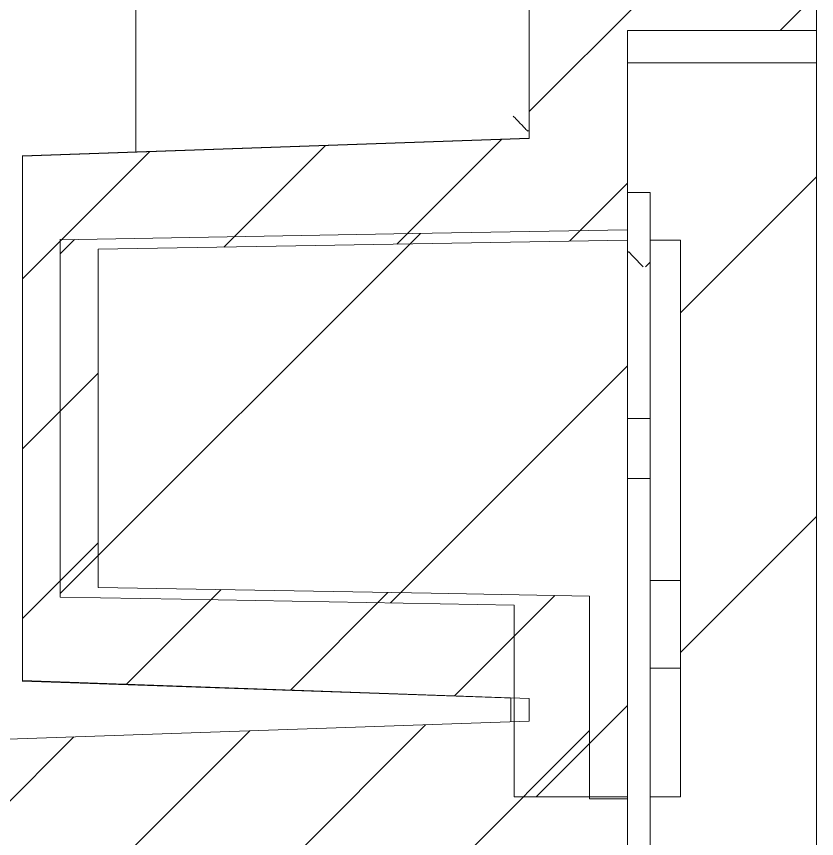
# Model space of a CAD drawing. Header units: inches. Extents: x 1153 to 4140, y 573 to 968.
# Drawn here: x 1599.15 to 1609.73, y 844.22 to 855.09 of the extents above; entities that cross this region are included whole.
import ezdxf

# ---------------------------------------------------------------- set-up
doc = ezdxf.new("R2010")
doc.units = ezdxf.units.IN
pattern_1 = [(45, (1115.7525, 399.4067), (-2.245064, 2.245064), [])]

msp = doc.modelspace()

# ---------------------------------------------------------------- hatches: boundary and pattern name
at = {"linetype": 'Continuous', "lineweight": 0}
h = msp.add_hatch(dxfattribs=at)
h.set_pattern_fill('ANSI31', color=4, scale=0.5, style=0)
edge = h.paths.add_edge_path(flags=0)
edge.add_line((1594.929, 844.427), (1594.929, 822.9))
edge.add_line((1594.929, 822.9), (1607.229, 822.9))
edge.add_ellipse((1606.729, 822.9), major_axis=(0, -49.484), ratio=0.010104, start_angle=90, end_angle=115.2536)
edge.add_ellipse((1606.729, 844.225), major_axis=(0, -0.5), ratio=0.999949, start_angle=64.7464, end_angle=90)
edge.add_line((1607.229, 844.225), (1607.229, 844.751))
edge.add_line((1607.229, 844.751), (1606.729, 844.751))
edge.add_line((1606.729, 844.751), (1606.729, 847.43))
edge.add_spline(control_points=[(1606.729, 847.43), (1606.031, 847.442), (1605.333, 847.454), (1604.635, 847.466), (1603.166, 847.492), (1601.698, 847.518), (1600.229, 847.543)], knot_values=[0.000497, 0.000497, 0.000497, 0.000497, 0.002592, 0.002592, 0.002592, 0.006998, 0.006998, 0.006998, 0.006998], weights=[1, 1, 1, 1, 1, 1, 1], degree=3, periodic=0)
edge.add_line((1600.229, 847.543), (1600.229, 852.013))
edge.add_spline(control_points=[(1600.229, 852.013), (1601.014, 852.026), (1601.799, 852.04), (1602.583, 852.054), (1604.132, 852.081), (1605.68, 852.108), (1607.229, 852.135)], knot_values=[0, 0, 0, 0, 0.002355, 0.002355, 0.002355, 0.007001, 0.007001, 0.007001, 0.007001], weights=[1, 1, 1, 1, 1, 1, 1], degree=3, periodic=0)
edge.add_line((1607.229, 852.135), (1607.229, 854.905))
edge.add_line((1607.229, 854.905), (1609.729, 854.905))
edge.add_line((1609.729, 854.905), (1609.729, 858.28))
edge.add_line((1609.729, 858.28), (1600.229, 858.28))
edge.add_line((1600.229, 858.28), (1600.229, 859.413))
edge.add_spline(control_points=[(1600.229, 859.413), (1599.562, 859.407), (1598.896, 859.401), (1598.229, 859.395)], knot_values=[0, 0, 0, 0, 0.002, 0.002, 0.002, 0.002], weights=[1, 1, 1, 1], degree=3, periodic=0)
edge.add_line((1598.229, 859.395), (1598.229, 858.43))
edge.add_line((1598.229, 858.43), (1593.929, 858.43))
edge.add_line((1593.929, 858.43), (1593.929, 856.901))
edge.add_spline(control_points=[(1593.929, 856.901), (1596.492, 856.879), (1599.054, 856.857), (1601.617, 856.834), (1603.721, 856.816), (1605.825, 856.798), (1607.929, 856.779)], knot_values=[0, 0, 0, 0, 0.007689, 0.007689, 0.007689, 0.014001, 0.014001, 0.014001, 0.014001], weights=[1, 1, 1, 1, 1, 1, 1], degree=3, periodic=0)
edge.add_line((1607.929, 856.779), (1607.929, 856.345))
edge.add_line((1607.929, 856.345), (1605.929, 856.345))
edge.add_line((1605.929, 856.345), (1605.929, 853.478))
edge.add_spline(control_points=[(1605.929, 853.478), (1603.696, 853.4), (1601.462, 853.322), (1599.229, 853.244)], knot_values=[0, 0, 0, 0, 0.006704, 0.006704, 0.006704, 0.006704], weights=[1, 1, 1, 1], degree=3, periodic=0)
edge.add_line((1599.229, 853.244), (1599.229, 846.312))
edge.add_spline(control_points=[(1599.229, 846.312), (1601.462, 846.234), (1603.696, 846.156), (1605.929, 846.078)], knot_values=[0.000004, 0.000004, 0.000004, 0.000004, 0.006708, 0.006708, 0.006708, 0.006708], weights=[1, 1, 1, 1], degree=3, periodic=0)
edge.add_line((1605.929, 846.078), (1605.929, 845.777))
edge.add_line((1605.929, 845.777), (1595.894, 845.427))
edge.add_ellipse((1595.929, 844.427), major_axis=(0, 1), ratio=0.999949, start_angle=2.0001, end_angle=90)
h = msp.add_hatch(dxfattribs=at)
h.set_pattern_fill('ANSI31', style=0)
h.set_pattern_definition(pattern_1)
h.paths.add_polyline_path([(1607.529, 844.777), (1607.529, 822.9), (1609.729, 822.9), (1609.729, 854.477), (1607.229, 854.477), (1607.229, 852.762), (1607.529, 852.762), (1607.529, 852.135), (1607.929, 852.135), (1607.929, 844.777)], flags=0)
h = msp.add_hatch(dxfattribs=at)
h.set_pattern_fill('ANSI31', style=0)
h.set_pattern_definition(pattern_1)
edge = h.paths.add_edge_path(flags=0)
edge.add_line((1605.729, 847.311), (1605.729, 844.777))
edge.add_line((1605.729, 844.777), (1607.229, 844.777))
edge.add_line((1607.229, 844.777), (1607.229, 852.272))
edge.add_spline(control_points=[(1607.229, 852.272), (1606.281, 852.255), (1605.333, 852.238), (1604.385, 852.222), (1602.833, 852.195), (1601.281, 852.168), (1599.729, 852.14)], knot_values=[0, 0, 0, 0, 0.002845, 0.002845, 0.002845, 0.007501, 0.007501, 0.007501, 0.007501], weights=[1, 1, 1, 1, 1, 1, 1], degree=3, periodic=0)
edge.add_line((1599.729, 852.14), (1599.729, 847.416))
edge.add_spline(control_points=[(1599.729, 847.416), (1600.263, 847.406), (1600.796, 847.397), (1601.33, 847.388), (1602.796, 847.362), (1604.263, 847.336), (1605.729, 847.311)], knot_values=[0, 0, 0, 0, 0.001601, 0.001601, 0.001601, 0.006001, 0.006001, 0.006001, 0.006001], weights=[1, 1, 1, 1, 1, 1, 1], degree=3, periodic=0)

# ---------------------------------------------------------------- linework, layer by layer
at = {"color": 7, "linetype": 'Continuous', "lineweight": 15}
for p, q in [((1609.729, 858.28), (1609.729, 854.905)), ((1605.929, 853.478), (1605.929, 856.345)), ((1609.729, 854.905), (1607.229, 854.905)), ((1607.229, 854.905), (1607.229, 852.135)), ((1609.729, 854.905), (1609.729, 854.477)), ((1607.229, 852.762), (1607.229, 854.477)), ((1609.729, 854.477), (1607.229, 854.477)), ((1609.729, 822.9), (1609.729, 854.477)), ((1605.929, 853.577), (1605.902, 853.577)), ((1605.929, 853.481), (1599.225, 853.247)), ((1605.929, 853.478), (1599.229, 853.244)), ((1599.229, 853.247), (1599.229, 853.244)), ((1599.229, 846.312), (1599.229, 853.244)), ((1607.529, 852.762), (1607.229, 852.762)), ((1607.529, 852.135), (1607.529, 852.762)), ((1607.229, 852.272), (1607.229, 844.777)), ((1599.729, 852.14), (1599.729, 852.145)), ((1599.729, 852.14), (1599.729, 847.416)), ((1607.929, 852.135), (1607.529, 852.135)), ((1607.529, 847.634), (1607.529, 852.135)), ((1607.929, 852.135), (1607.929, 844.777)), ((1600.229, 847.543), (1600.229, 852.013)), ((1607.229, 851.977), (1607.252, 851.977)), ((1607.469, 851.781), (1607.529, 851.843)), ((1607.229, 849.777), (1607.529, 849.777)), ((1607.229, 848.983), (1607.529, 848.983)), ((1607.929, 847.634), (1607.529, 847.634)), ((1607.529, 847.634), (1607.529, 846.477)), ((1606.729, 844.751), (1606.729, 847.43)), ((1605.729, 847.311), (1605.729, 844.777)), ((1607.929, 846.477), (1607.529, 846.477)), ((1607.529, 846.477), (1607.529, 844.777)), ((1599.225, 846.306), (1605.729, 846.079)), ((1599.229, 846.312), (1605.929, 846.078)), ((1599.229, 846.312), (1599.229, 846.306)), ((1605.929, 845.777), (1605.929, 846.078)), ((1605.929, 845.777), (1595.894, 845.427)), ((1605.729, 844.777), (1607.229, 844.777)), ((1607.229, 844.751), (1606.729, 844.751)), ((1607.229, 844.751), (1607.229, 844.777)), ((1607.229, 844.751), (1607.229, 844.225)), ((1607.529, 844.777), (1607.929, 844.777)), ((1607.529, 822.9), (1607.529, 844.777)), ((1607.229, 821.329), (1607.229, 844.225))]:
    msp.add_line(p, q, dxfattribs=at)
at = {"color": 8, "linetype": 'Continuous', "lineweight": 15}
msp.add_line((1605.687, 846.08), (1605.687, 845.769), dxfattribs=at)
at = {"color": 7, "linetype": 'Continuous', "lineweight": 15, "flags": 128}
for points in [[(1599.729, 852.14), (1604.385, 852.222), (1607.229, 852.272)], [(1607.229, 852.135), (1602.583, 852.054), (1600.229, 852.013)], [(1600.229, 847.543), (1604.635, 847.466), (1606.729, 847.43)], [(1605.729, 847.311), (1601.33, 847.388), (1599.729, 847.416)]]:
    msp.add_lwpolyline(points, dxfattribs=at)
at = {"color": 7, "linetype": 'Continuous', "lineweight": 15}
for points, knots in [([(1600.729, 855.664), (1600.729, 855.62), (1600.729, 855.534), (1600.729, 854.863), (1600.729, 854.07), (1600.729, 853.497), (1600.729, 853.299)], [0, 0, 0, 0, 0.283503, 0.567006, 0.85051, 1, 1, 1, 1]), ([(1605.911, 853.573), (1605.879, 853.606), (1605.815, 853.673), (1605.751, 853.74), (1605.719, 853.774)], [0, 0, 0, 0, 0.499866, 1, 1, 1, 1]), ([(1607.244, 851.982), (1607.276, 851.948), (1607.34, 851.881), (1607.404, 851.814), (1607.436, 851.781)], [0, 0, 0, 0, 0.499866, 1, 1, 1, 1])]:
    msp.add_open_spline(points, degree=3, knots=knots, dxfattribs=at)

doc.saveas('drawing.dxf')
